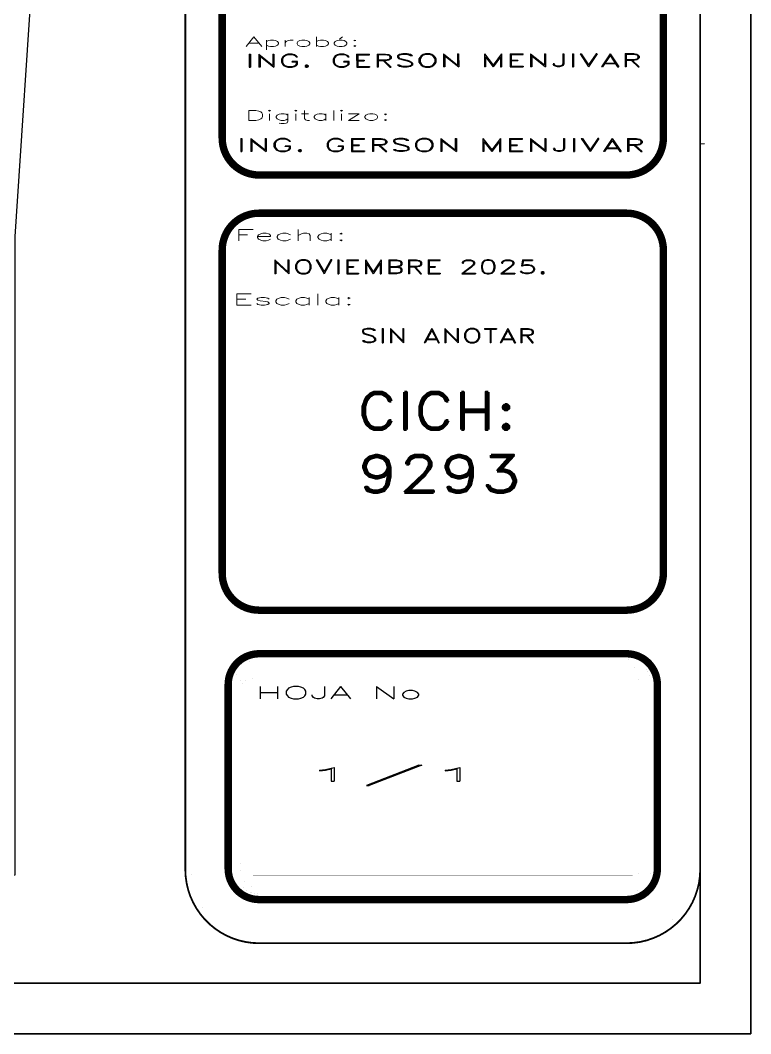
# Model space of a CAD drawing. Header units: metres. Extents: x 294898 to 295286, y 1620966 to 1622103.
# Drawn here: x 295220.1 to 295286.1, y 1621823.8 to 1621915.2 of the extents above; entities that cross this region are included whole.
import ezdxf
from ezdxf.enums import TextEntityAlignment as Align

# ---------------------------------------------------------------- set-up
doc = ezdxf.new("R2010")
doc.units = ezdxf.units.M
doc.styles.add('_TCW_TXTSTY_3', font='ROMAND.SHX', dxfattribs={"width": 2})
doc.styles.add('_TCW_TXTSTY_4', font='ROMAND.SHX', dxfattribs={"width": 1.5})

msp = doc.modelspace()

# ---------------------------------------------------------------- linework, layer by layer
msp.add_line((295281.4952, 1621904.0678), (295281.8774, 1621904.0773))
at = {"color": 7, "lineweight": 35, "ltscale": 0.5}
for points in [[(294898.4946, 1621823.8246), (295286.0547, 1621823.8246), (295286.0547, 1622103.1307), (294898.4946, 1622103.1307)], [(294902.5539, 1621828.3841), (295281.4952, 1621828.3841), (295281.4952, 1622098.5711), (294902.5539, 1622098.5711)]]:
    msp.add_lwpolyline(points, close=True, dxfattribs=at)
for points, const_width in [([(295241.6881, 1621831.9858), (295274.8414, 1621831.9858, 0.4142136), (295281.4952, 1621838.6397), (295281.4952, 1622090.8316, 0.4142136), (295274.8414, 1622097.4855), (295241.6881, 1622097.4855, 0.4142136), (295235.0342, 1622090.8316), (295235.0342, 1621838.6397, 0.4142136), (295241.6881, 1621831.9858)], 0.1616), ([(295241.6881, 1621901.2495), (295274.8414, 1621901.2495, 0.4142136), (295278.1683, 1621904.5764), (295278.1683, 1621940.4695, 0.4142136), (295274.8414, 1621943.7965), (295241.6881, 1621943.7965, 0.4142136), (295238.3611, 1621940.4695), (295238.3611, 1621904.5764, 0.4142136), (295241.6881, 1621901.2495)], 0.6654), ([(295241.6881, 1621862.0118), (295274.8414, 1621862.0118, 0.4142136), (295278.1683, 1621865.3387), (295278.1683, 1621894.4815, 0.4142136), (295274.8414, 1621897.8084), (295241.6881, 1621897.8084, 0.4142136), (295238.3611, 1621894.4815), (295238.3611, 1621865.3387, 0.4142136), (295241.6881, 1621862.0118)], 0.6654), ([(295241.6881, 1621836.4603), (295274.8414, 1621836.4603, 0.4142136), (295277.0907, 1621838.7096), (295277.0907, 1621855.2968, 0.4142136), (295274.8414, 1621857.5462), (295241.6881, 1621857.5462, 0.4142136), (295239.4387, 1621855.2968), (295239.4387, 1621838.7096, 0.4142136), (295241.6881, 1621836.4603)], 0.000539), ([(295241.6881, 1621836.9991), (295274.8414, 1621836.9991, 0.4142136), (295276.5519, 1621838.7096), (295276.5519, 1621855.2968, 0.4142136), (295274.8414, 1621857.0073), (295241.6881, 1621857.0073, 0.4142136), (295239.9775, 1621855.2968), (295239.9775, 1621838.7096, 0.4142136), (295241.6881, 1621836.9991)], 0.000539), ([(295241.1492, 1621838.1209), (295275.3802, 1621838.1209, 0.4142136), (295276.5519, 1621839.2926), (295276.5519, 1621854.7139, 0.4142136), (295275.3802, 1621855.8856), (295241.1492, 1621855.8856, 0.4142136), (295239.9775, 1621854.7139), (295239.9775, 1621839.2926, 0.4142136), (295241.1492, 1621838.1209)], 0.000539)]:
    msp.add_lwpolyline(points, format="xyb", dxfattribs=dict(const_width=const_width))
for points in [[(295241.6881, 1621832.5247, 0.0000539, 0.0000539, 0), (295274.8414, 1621832.5247, 0.0000539, 0.0000539, 0.4142136), (295280.9564, 1621838.6397, 0.0000539, 0.0000539, 0), (295280.9564, 1622090.8316, 0.0000539, 0.0000539, 0.4142136), (295274.8414, 1622096.9467, 0.0000539, 0.0000539, 0), (295241.6881, 1622096.9467, 0.0000539, 0.0000539, 0.4142136), (295235.573, 1622090.8316, 0.0000539, 0.0000539, 0), (295235.573, 1621838.6397, 0.0000539, 0.0000539, 0.4142136), (295241.6881, 1621832.5247, 0, 0, 0)], [(295241.6881, 1621835.9215, 0.6654, 0.6654, 0), (295274.8414, 1621835.9215, 0.6654, 0.6654, 0.4142136), (295277.6295, 1621838.7096, 0.6654, 0.6654, 0), (295277.6295, 1621855.2968, 0.6654, 0.6654, 0.4142136), (295274.8414, 1621858.085, 0.6654, 0.6654, 0), (295241.6881, 1621858.085, 0.6654, 0.6654, 0.4142136), (295238.8999, 1621855.2968, 0.6654, 0.6654, 0), (295238.8999, 1621838.7096, 0.6654, 0.6654, 0.4142136), (295241.6881, 1621835.9215, 0, 0, 0)]]:
    msp.add_lwpolyline(points, format="xyseb")
at = {"elevation": 761.473, "flags": 128}
msp.add_lwpolyline([(294984.995, 1621897.296), (295013.5786, 1621869.2109), (295061.6733, 1621844.6693), (295146.4273, 1621837.6093), (295219.6852, 1621838.1652), (295219.6852, 1621895.7043), (295223.1051, 1621947.5526), (295224.4468, 1621967.8943), (295224.7703, 1621971.6374), (295227.3592, 1622028.0368), (295229.9747, 1622085.017)], dxfattribs=at)
at = {"const_width": 0.0133}
for points in [[(295238.3611, 1621914.839), (295278.1683, 1621914.839)], [(295238.3611, 1621908.1852), (295278.1683, 1621908.1852)], [(295238.3611, 1621891.006), (295278.1683, 1621891.006)], [(295238.3611, 1621884.3522), (295278.1683, 1621884.3522)]]:
    msp.add_lwpolyline(points, dxfattribs=at)

# ---------------------------------------------------------------- texts
at = {"color": 0}
for s, height, style, width, p, p2 in [('Aprobó:', 0.88462, '_TCW_TXTSTY_3', 2.0625, (295240.4291, 1621912.8282), (295250.7681, 1621912.8282)), ('Digitalizo:', 0.884616, '_TCW_TXTSTY_3', 2.046464, (295240.4291, 1621906.1744), (295253.5325, 1621906.1744)), ('ING. GERSON MENJIVAR', 1.176639, '_TCW_TXTSTY_4', 1.746809, (295239.6444, 1621903.3601), (295276.5431, 1621903.3601)), ('Fecha:', 1.01731, '_TCW_TXTSTY_3', 2.070545, (295239.454, 1621895.3203), (295249.5847, 1621895.3203)), ('NOVIEMBRE 2025.', 1.271636, '_TCW_TXTSTY_3', 1.459364, (295242.7673, 1621892.3429), (295267.7762, 1621892.3429)), ('Escala:', 1.01731, '_TCW_TXTSTY_3', 2.068182, (295239.2834, 1621889.5152), (295250.3042, 1621889.5152)), ('SIN ANOTAR', 1.27164, '_TCW_TXTSTY_3', 1.383882, (295250.7557, 1621886.129), (295266.6776, 1621886.129)), ('CICH:', 3.37291, '_TCW_TXTSTY_3', 1.118731, (295250.5418, 1621878.2972), (295264.9166, 1621878.2972)), ('9293', 3.37291, '_TCW_TXTSTY_3', 1.202326, (295250.5418, 1621872.6191), (295265.4114, 1621872.6191)), ('HOJA No', 1.10577, '_TCW_TXTSTY_3', 2.046875, (295241.3373, 1621854.0233), (295256.4264, 1621854.0233)), ('1/1', 1.21635, '_TCW_TXTSTY_3', 5.306713, (295245.5737, 1621846.6034), (295262.1718, 1621846.6034))]:
    msp.add_text(s, height=height, dxfattribs=dict(at, style=style, width=width)).set_placement(p, p2, align=Align.FIT)
at = {"color": 0, "style": '_TCW_TXTSTY_4', "width": 1.697165}
msp.add_text('ING. GERSON MENJIVAR', height=1.176639, rotation=0.086532, dxfattribs=at).set_placement((295240.4197, 1621910.9615), (295276.2696, 1621911.0156), align=Align.FIT)

doc.saveas('drawing.dxf')
